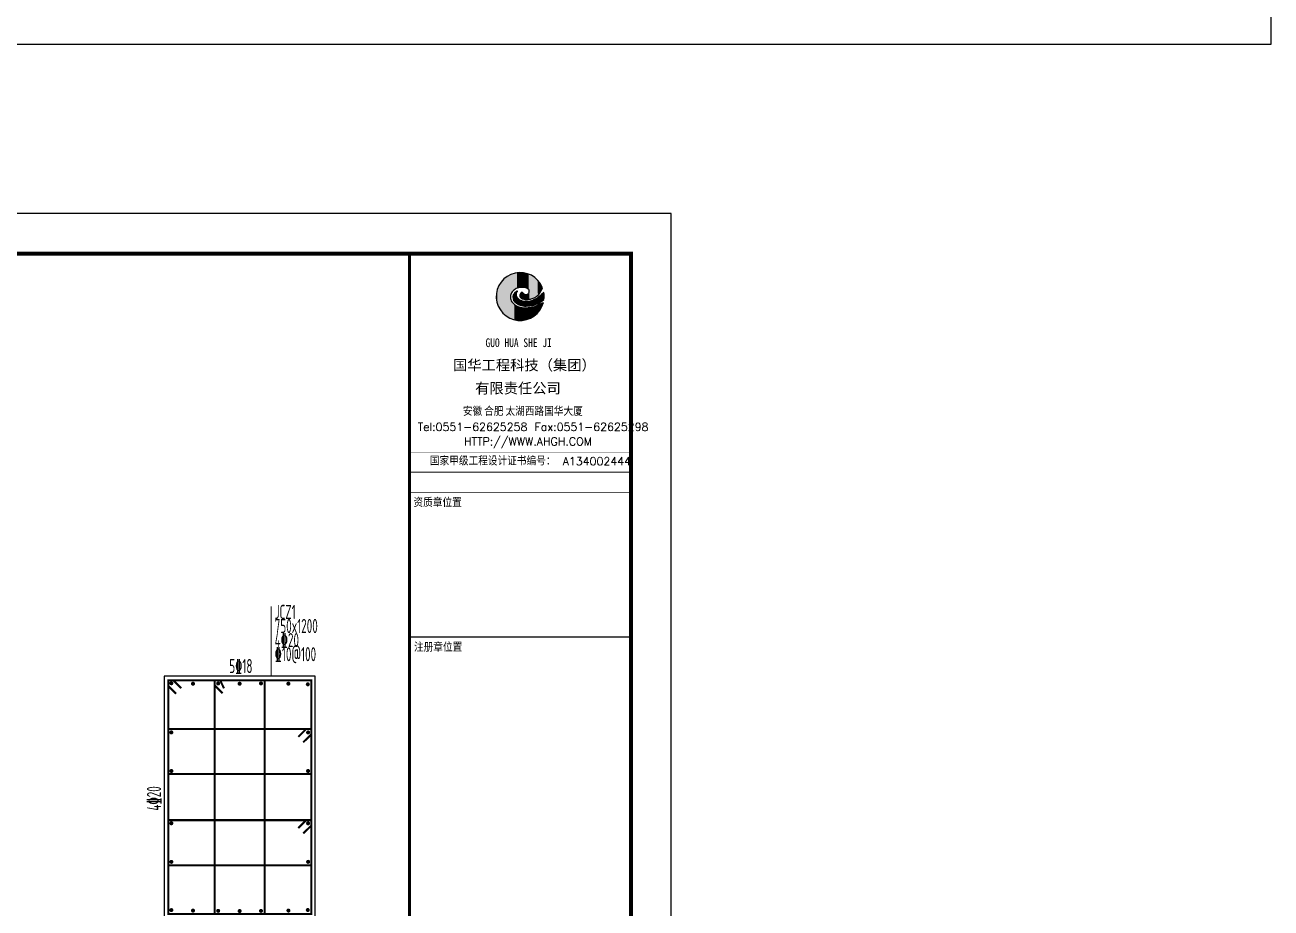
# Model space of a CAD drawing. Extents: x 9752569 to 9923256, y 1590558 to 2510207.
# Drawn here: x 9876827 to 9923256, y 2310009 to 2342907 of the extents above; entities that cross this region are included whole.
import ezdxf
from ezdxf.enums import TextEntityAlignment as Align

# ---------------------------------------------------------------- set-up
doc = ezdxf.new("R2010")
doc.units = 0
doc.header["$LTSCALE"] = 1000
doc.header["$MEASUREMENT"] = 0
doc.layers.get('0').update_dxf_attribs({"linetype": 'CONTINUOUS'})
for name, color, linetype in [('PP-PM-TK', 7, 'CONTINUOUS'), ('PUB_TEXT', 7, 'CONTINUOUS'), ('PUB_TITLE', 4, 'CONTINUOUS'), ('REIN', 1, 'CONTINUOUS'), ('基础', 2, 'CONTINUOUS')]:
    doc.layers.add(name, color=color, linetype=linetype)
doc.layers.add('柱集中标注', color=2, linetype='CONTINUOUS', lineweight=18)
doc.styles.add('-黑体', font='')
doc.styles.add('_TCH_LABEL', font='COMPLEX', dxfattribs={"bigfont": 'GBCBIG'})
doc.styles.add('STYLE1', font='simhei.ttf', dxfattribs={"width": 0.8})
doc.styles.add('TQ', font='txt.shx', dxfattribs={"width": 0.8, "bigfont": 'hztxt.shx'})
doc.styles.add('TSSD_REIN', font='atssdeng.shx', dxfattribs={"width": 0.7, "bigfont": 'atssdchn.shx'})
doc.styles.get('-黑体').set_extended_font_data('SimSun')

# ---------------------------------------------------------------- blocks, each defined once
blk = doc.blocks.new('*U21')
at = {"layer": 'PP-PM-TK', "color": 1}
for points in [[(-627, 377), (-598, -422), (-598, 427)], [(-598, 427), (-540, -498), (-540, 493)], [(-598, -422), (-598, 427), (-540, -498)], [(-540, 493), (-504, -531), (-504, 535)], [(-540, -498), (-540, 493), (-504, -531)], [(-504, 535), (-434, -593), (-434, 589)], [(-504, -531), (-504, 535), (-434, -593)], [(-434, 589), (-390, -619), (-390, 622)], [(-434, -593), (-434, 589), (-390, -619)], [(-390, 622), (-310, -666), (-310, 662)], [(-390, -619), (-390, 622), (-310, -666)], [(-310, 662), (-302, -669), (-302, 667)], [(-310, -666), (-310, 662), (-302, -669)], [(-302, 667), (-300, 1), (-300, 667)], [(-300, 667), (-299, 9), (-299, 668)], [(-299, 668), (-289, 51), (-289, 673)], [(-289, 673), (-287, 62), (-287, 674)], [(-287, 674), (-274, 89), (-274, 680)], [(-274, 680), (-262, 115), (-262, 686)], [(-262, 686), (-255, 126), (-255, 688)], [(-262, 686), (-262, 115), (-262, 686)], [(-255, 688), (-231, 157), (-231, 695)], [(-231, 695), (-227, 163), (-227, 696)], [(-227, 696), (-222, 168), (-222, 697)], [(-222, 697), (-221, 168), (-221, 697)], [(-221, 697), (-215, 174), (-215, 699)], [(-215, 699), (-211, 177), (-211, 700)], [(-211, 700), (-202, 186), (-202, 703)], [(-202, 703), (-199, 188), (-199, 704)], [(-199, 704), (-185, 201), (-185, 708)], [(-185, 708), (-183, 203), (-183, 708)], [(-183, 708), (-179, 206), (-179, 709)], [(-179, 709), (-176, 208), (-176, 710)], [(-176, 710), (-175, 208), (-175, 710)], [(-175, 710), (-163, 216), (-163, 714)], [(-163, 714), (-142, 228), (-142, 719)], [(-142, 719), (-124, 239), (-124, 724)], [(-124, 724), (-123, 240), (-123, 724)], [(-123, 724), (-122, 240), (-122, 724)], [(-122, 724), (-114, 243), (-114, 725)], [(-114, 725), (-112, 244), (-112, 725)], [(-112, 725), (-112, 244), (-112, 725)], [(-112, 725), (-111, 244), (-111, 725)], [(-111, 725), (-110, 245), (-110, 725)], [(-110, 725), (-105, 247), (-105, 725)], [(-105, 725), (-102, 248), (-102, 726)], [(-102, 726), (-101, 249), (-101, 726)], [(-101, 726), (-95, 251), (-95, 726)], [(-95, 726), (-89, 254), (-89, 727)], [(-89, 727), (-85, 255), (-85, 727)], [(-85, 727), (-83, 256), (-83, 727)], [(-83, 727), (-79, 257), (-79, 727)], [(-79, 727), (-59, 265), (-59, 729)], [(-59, 729), (-54, 267), (-54, 729)], [(-54, 729), (-45, 270), (-45, 730)], [(-45, 730), (-34, 272), (-34, 731)], [(-34, 731), (-28, 273), (-28, 731)], [(-28, 731), (-19, 276), (-19, 732)], [(-19, 732), (-12, 276), (-12, 732)], [(-12, 732), (-10, 277), (-10, 732)], [(-10, 732), (-10, 277), (-10, 732)], [(-10, 732), (-9, 277), (-9, 732)], [(-9, 732), (-4, 277), (-4, 733)], [(-4, 733), (-3, 277), (-3, 733)], [(-3, 733), (2, 278), (2, 733)], [(2, 733), (7, 279), (7, 734)], [(7, 734), (16, 280), (16, 734)], [(16, 280), (16, 734), (18, 279)], [(16, 734), (18, 279), (18, 734)], [(18, 279), (18, 734), (21, 279)], [(21, 279), (21, 734), (28, 279)], [(28, 279), (28, 733), (30, 279)], [(30, 279), (30, 733), (40, 278)], [(40, 278), (40, 732), (44, 278)], [(44, 278), (44, 731), (58, 277)], [(58, 277), (58, 730), (69, 276)], [(69, 276), (69, 728), (70, 276)], [(70, 276), (70, 728), (84, 275)], [(84, 275), (84, 726), (85, 275)], [(85, 275), (85, 726), (108, 274)], [(108, 274), (108, 723), (108, 274)], [(108, 274), (108, 723), (108, 274)], [(108, 274), (108, 723), (109, 274)], [(109, 274), (109, 723), (112, 273)], [(112, 273), (112, 723), (135, 270)], [(135, 270), (135, 720), (147, 269)], [(147, 269), (147, 719), (152, 268)], [(152, 268), (152, 718), (152, 268)], [(152, 268), (152, 718), (159, 268)], [(159, 268), (159, 717), (160, 267)], [(160, 267), (160, 717), (164, 267)], [(164, 267), (164, 716), (171, 265)], [(171, 265), (171, 713), (179, 263)], [(179, 263), (179, 711), (185, 262)], [(185, 262), (185, 709), (191, 261)], [(191, 261), (191, 707), (207, 254)], [(207, 254), (207, 702), (209, 253)], [(209, 253), (209, 701), (217, 250)], [(217, 250), (217, 698), (225, 244)], [(225, 244), (225, 696), (243, 230)], [(243, 230), (243, 690), (246, 228)], [(246, 228), (246, 689), (248, 227)], [(248, 227), (248, 688), (249, 226)], [(249, 226), (249, 688), (255, 216)], [(255, 216), (255, 686), (266, 199)], [(266, 199), (266, 682), (270, 192)], [(270, 192), (270, 681), (276, 155)], [(-734, 26), (-725, -117), (-725, 92)], [(-725, 92), (-715, -155), (-715, 168)], [(-725, -117), (-725, 92), (-715, -155)], [(-715, 168), (-689, -255), (-689, 245)], [(-715, -155), (-715, 168), (-689, -255)], [(-689, 245), (-669, -296), (-669, 303)], [(-689, -255), (-689, 245), (-669, -296)], [(-669, 303), (-627, -384), (-627, 377)], [(-669, -296), (-669, 303), (-627, -384)], [(-627, -384), (-627, 377), (-598, -422)], [(-222, 3), (-221, -43), (-221, 4)], [(-221, 4), (-215, -82), (-215, 32)], [(-221, -43), (-221, 4), (-215, -82)], [(-215, 32), (-211, -92), (-211, 48)], [(-215, -82), (-215, 32), (-211, -92)], [(-211, 48), (-202, -118), (-202, 68)], [(-211, -92), (-211, 48), (-202, -118)], [(-202, 68), (-199, -122), (-199, 73)], [(-202, -118), (-202, 68), (-199, -122)], [(-199, 73), (-185, -143), (-185, 93)], [(-199, -122), (-199, 73), (-185, -143)], [(-185, 93), (-183, -145), (-183, 96)], [(-185, -143), (-185, 93), (-183, -145)], [(-183, 96), (-179, -149), (-179, 100)], [(-183, -145), (-183, 96), (-179, -149)], [(-179, 100), (-176, -152), (-176, 103)], [(-179, -149), (-179, 100), (-176, -152)], [(-176, 103), (-175, -153), (-175, 104)], [(-176, -152), (-176, 103), (-175, -153)], [(-175, 104), (-163, -165), (-163, 116)], [(-175, -153), (-175, 104), (-163, -165)], [(-163, 116), (-142, -181), (-142, 137)], [(-163, -165), (-163, 116), (-142, -181)], [(-142, 137), (-124, -195), (-124, 151)], [(-142, -181), (-142, 137), (-124, -195)], [(-124, 151), (-123, -196), (-123, 152)], [(-124, -195), (-124, 151), (-123, -196)], [(-123, 152), (-122, -196), (-122, 153)], [(-123, -196), (-123, 152), (-122, -196)], [(-122, 153), (-114, -202), (-114, 157)], [(-122, -196), (-122, 153), (-114, -202)], [(-114, 157), (-112, 107), (-112, 158)], [(-114, -202), (-114, 87), (-112, -204)], [(-112, 158), (-111, 117), (-111, 159)], [(-112, 158), (-112, 108), (-112, 158)], [(-112, -204), (-112, 45), (-112, -204)], [(-112, -204), (-112, 42), (-111, -204)], [(-111, 159), (-110, 119), (-110, 159)], [(-111, -204), (-111, 38), (-110, -205)], [(-110, 159), (-105, 131), (-105, 162)], [(-110, -205), (-110, 34), (-105, -208)], [(-105, 162), (-102, 135), (-102, 164)], [(-105, -208), (-105, 12), (-102, -210)], [(-102, 164), (-101, 137), (-101, 165)], [(-101, 165), (-95, 145), (-95, 166)], [(-95, 166), (-89, 151), (-89, 167)], [(-12, 25), (-10, 11), (-10, 47)], [(-10, 47), (-9, 4), (-9, 50)], [(-10, 11), (-10, 47), (-10, 10)], [(-10, 47), (-10, 10), (-10, 47)], [(-10, 10), (-10, 47), (-9, 4)], [(-9, 50), (-4, -7), (-4, 68)], [(-9, 4), (-9, 50), (-4, -7)], [(-4, 68), (-3, -8), (-3, 69)], [(-4, -7), (-4, 68), (-3, -8)], [(-3, 69), (2, -19), (2, 80)], [(-3, -8), (-3, 69), (2, -19)], [(2, 80), (7, -24), (7, 87)], [(2, -19), (2, 80), (7, -24)], [(7, 87), (16, -35), (16, 98)], [(7, -24), (7, 87), (16, -35)], [(16, 98), (18, -37), (18, 100)], [(16, -35), (16, 98), (18, -37)], [(18, 100), (21, -39), (21, 103)], [(18, -37), (18, 100), (21, -39)], [(21, 103), (28, -45), (28, 111)], [(21, -39), (21, 103), (28, -45)], [(28, 111), (30, -46), (30, 113)], [(28, -45), (28, 111), (30, -46)], [(30, 113), (40, -53), (40, 121)], [(30, -46), (30, 113), (40, -53)], [(40, 121), (44, -56), (44, 124)], [(40, -53), (40, 121), (44, -56)], [(44, 124), (58, -63), (58, 135)], [(44, -56), (44, 124), (58, -63)], [(58, -63), (58, 135), (69, -69)], [(69, -69), (69, 126), (70, -69)], [(70, -69), (70, 125), (84, -74)], [(84, -74), (84, 113), (85, -74)], [(85, -74), (85, 112), (108, -81)], [(108, -81), (108, 88), (108, -82)], [(108, -82), (108, 87), (108, -82)], [(108, -82), (108, 87), (109, -82)], [(109, -82), (109, 87), (112, -82)], [(112, -82), (112, 84), (135, -86)], [(135, -86), (135, 66), (147, -88)], [(147, -88), (147, 62), (152, -88)], [(152, -88), (152, 60), (152, -89)], [(152, -89), (152, 60), (159, -89)], [(159, -89), (159, 59), (160, -89)], [(160, -89), (160, 59), (164, -89)], [(164, -89), (164, 59), (171, -89)], [(171, 58), (179, -90), (179, 60)], [(171, -89), (171, 58), (179, -90)], [(179, 60), (185, -90), (185, 61)], [(179, -90), (179, 60), (185, -90)], [(185, 61), (191, -90), (191, 62)], [(191, 62), (207, -89), (207, 65)], [(207, 65), (209, -89), (209, 66)], [(209, 66), (217, -89), (217, 70)], [(217, 70), (225, -89), (225, 75)], [(225, 75), (243, -87), (243, 86)], [(243, 86), (246, -86), (246, 91)], [(246, 91), (248, -86), (248, 93)], [(248, 93), (249, -86), (249, 94)], [(249, 94), (255, -86), (255, 102)], [(255, 102), (266, -84), (266, 117)], [(266, 117), (270, -84), (270, 133)], [(270, 133), (276, -83), (276, 155)], [(569, -14), (588, -190), (588, 2)], [(588, 2), (593, -187), (593, 6)], [(593, 6), (610, -177), (610, 20)], [(610, 20), (616, -173), (616, 25)], [(616, 25), (618, -171), (618, 27)], [(618, 27), (637, -159), (637, 43)], [(637, 43), (643, -155), (643, 48)], [(643, 48), (653, -148), (653, 57)], [(653, 57), (662, -142), (662, 66)], [(662, 66), (664, -140), (664, 68)], [(664, 68), (683, -126), (683, 86)], [(683, 86), (711, -105), (711, 112)], [(711, 112), (724, -95), (724, 124)], [(-302, -669), (-302, -30), (-300, -669)], [(-300, -669), (-300, -43), (-299, -670)], [(-299, -670), (-299, -61), (-289, -673)], [(-289, -673), (-289, -97), (-287, -674)], [(-287, -674), (-287, -102), (-274, -679)], [(-274, -679), (-274, -130), (-262, -683)], [(-262, -683), (-262, -150), (-262, -683)], [(-262, -683), (-262, -150), (-255, -686)], [(-255, -686), (-255, -162), (-231, -694)], [(-231, -694), (-231, -192), (-227, -695)], [(-227, -695), (-227, -195), (-222, -697)], [(-222, -697), (-222, -201), (-221, -697)], [(-221, -697), (-221, -201), (-215, -699)], [(-215, -699), (-215, -207), (-211, -701)], [(-211, -701), (-211, -210), (-202, -704)], [(-202, -704), (-202, -219), (-199, -705)], [(-199, -705), (-199, -222), (-185, -710)], [(-185, -710), (-185, -235), (-183, -711)], [(-183, -711), (-183, -237), (-179, -712)], [(-179, -712), (-179, -241), (-176, -713)], [(-176, -713), (-176, -244), (-175, -713)], [(-175, -713), (-175, -244), (-163, -715)], [(-163, -715), (-163, -252), (-142, -718)], [(-142, -718), (-142, -265), (-124, -721)], [(-124, -721), (-124, -276), (-123, -721)], [(-123, -721), (-123, -277), (-122, -721)], [(-122, -721), (-122, -277), (-114, -722)], [(-114, -722), (-114, -282), (-112, -723)], [(-112, -723), (-112, -284), (-112, -723)], [(-112, -723), (-112, -284), (-111, -723)], [(-111, -723), (-111, -284), (-110, -723)], [(-110, -723), (-110, -285), (-105, -724)], [(-105, -724), (-105, -287), (-102, -724)], [(-102, -210), (-102, -2), (-101, -212)], [(-102, -724), (-102, -288), (-101, -724)], [(-101, -212), (-101, -5), (-95, -215)], [(-101, -724), (-101, -289), (-95, -725)], [(-95, -215), (-95, -17), (-89, -219)], [(-95, -725), (-95, -291), (-89, -726)], [(-89, -219), (-89, -28), (-85, -222)], [(-89, -726), (-89, -294), (-85, -727)], [(-85, -222), (-85, -35), (-83, -223)], [(-85, -727), (-85, -295), (-83, -727)], [(-83, -223), (-83, -39), (-79, -226)], [(-83, -727), (-83, -296), (-79, -727)], [(-79, -226), (-79, -46), (-59, -239)], [(-79, -727), (-79, -298), (-59, -730)], [(-59, -239), (-59, -68), (-54, -241)], [(-59, -730), (-59, -306), (-54, -731)], [(-54, -241), (-54, -73), (-45, -246)], [(-54, -731), (-54, -308), (-45, -732)], [(-45, -246), (-45, -83), (-34, -252)], [(-45, -732), (-45, -312), (-34, -734)], [(-34, -252), (-34, -91), (-28, -254)], [(-28, -254), (-28, -95), (-19, -259)], [(-19, -259), (-19, -101), (-12, -263)], [(-12, -263), (-12, -106), (-10, -264)], [(-10, -264), (-10, -108), (-10, -264)], [(-10, -264), (-10, -108), (-9, -264)], [(-9, -264), (-9, -108), (-4, -267)], [(-4, -267), (-4, -111), (-3, -267)], [(-3, -267), (-3, -111), (2, -269)], [(2, -269), (2, -114), (7, -270)], [(7, -270), (7, -116), (16, -273)], [(16, -273), (16, -121), (18, -274)], [(18, -274), (18, -122), (21, -274)], [(21, -274), (21, -123), (28, -277)], [(28, -277), (28, -127), (30, -277)], [(30, -277), (30, -128), (40, -280)], [(40, -280), (40, -131), (44, -281)], [(44, -281), (44, -133), (58, -283)], [(58, -283), (58, -137), (69, -285)], [(69, -285), (69, -141), (70, -285)], [(70, -285), (70, -141), (84, -288)], [(84, -288), (84, -144), (85, -288)], [(85, -288), (85, -144), (108, -289)], [(108, -289), (108, -149), (108, -289)], [(108, -289), (108, -149), (108, -289)], [(108, -289), (108, -149), (109, -289)], [(109, -289), (109, -150), (112, -289)], [(112, -289), (112, -150), (135, -291)], [(135, -291), (135, -153), (147, -291)], [(147, -291), (147, -154), (152, -291)], [(152, -291), (152, -155), (152, -291)], [(152, -291), (152, -155), (159, -292)], [(152, -344), (152, -716), (152, -344)], [(152, -344), (159, -714), (159, -344)], [(159, -292), (159, -155), (160, -292)], [(159, -344), (160, -714), (160, -344)], [(160, -292), (160, -156), (164, -292)], [(160, -344), (164, -713), (164, -344)], [(164, -292), (164, -156), (171, -292)], [(164, -344), (171, -711), (171, -344)], [(171, -292), (171, -156), (179, -293)], [(171, -344), (179, -709), (179, -343)], [(179, -343), (185, -707), (185, -343)], [(185, -343), (191, -706), (191, -343)], [(191, -343), (207, -702), (207, -342)], [(207, -156), (209, -291), (209, -156)], [(207, -342), (209, -701), (209, -342)], [(209, -156), (217, -291), (217, -155)], [(209, -342), (217, -699), (217, -342)], [(217, -155), (225, -290), (225, -155)], [(217, -342), (225, -697), (225, -341)], [(225, -155), (243, -289), (243, -153)], [(225, -341), (243, -693), (243, -340)], [(243, -153), (246, -289), (246, -153)], [(243, -340), (246, -692), (246, -340)], [(246, -153), (248, -289), (248, -153)], [(246, -340), (248, -692), (248, -340)], [(248, -153), (249, -289), (249, -153)], [(248, -340), (249, -691), (249, -340)], [(249, -153), (255, -289), (255, -152)], [(249, -340), (255, -688), (255, -339)], [(255, -152), (266, -288), (266, -150)], [(255, -339), (266, -683), (266, -338)], [(266, -150), (270, -288), (270, -150)], [(266, -338), (270, -681), (270, -338)], [(270, -150), (276, -288), (276, -149)], [(270, -338), (276, -678), (276, -337)], [(276, -149), (283, -287), (283, -147)], [(276, -337), (283, -675), (283, -337)], [(283, -147), (296, -287), (296, -145)], [(283, -337), (296, -669), (296, -335)], [(296, -145), (302, -286), (302, -144)], [(296, -335), (302, -666), (302, -335)], [(302, -144), (307, -286), (307, -143)], [(302, -335), (307, -664), (307, -334)], [(307, -143), (311, -285), (311, -142)], [(307, -334), (311, -662), (311, -334)], [(311, -142), (341, -281), (341, -133)], [(311, -334), (341, -648), (341, -328)], [(341, -133), (369, -276), (369, -125)], [(341, -328), (369, -634), (369, -323)], [(369, -125), (375, -275), (375, -123)], [(369, -323), (375, -631), (375, -322)], [(375, -123), (377, -275), (377, -123)], [(375, -322), (377, -631), (377, -322)], [(377, -123), (383, -273), (383, -121)], [(377, -322), (383, -626), (383, -320)], [(383, -121), (397, -269), (397, -115)], [(383, -320), (397, -616), (397, -316)], [(397, -115), (421, -264), (421, -104)], [(397, -316), (421, -598), (421, -309)], [(421, -104), (431, -261), (431, -100)], [(421, -309), (431, -591), (431, -307)], [(431, -100), (444, -256), (444, -94)], [(431, -307), (444, -581), (444, -303)], [(444, -94), (450, -254), (450, -91)], [(444, -303), (450, -576), (450, -300)], [(450, -91), (460, -250), (460, -87)], [(450, -300), (460, -569), (460, -297)], [(460, -87), (483, -242), (483, -74)], [(460, -297), (483, -552), (483, -288)], [(483, -74), (492, -239), (492, -68)], [(483, -288), (492, -546), (492, -285)], [(492, -68), (509, -231), (509, -58)], [(492, -68), (492, -239), (492, -68)], [(492, -284), (509, -527), (509, -278)], [(492, -285), (492, -545), (492, -284)], [(509, -58), (512, -229), (512, -56)], [(509, -278), (512, -524), (512, -277)], [(512, -56), (513, -229), (513, -55)], [(512, -277), (513, -522), (513, -276)], [(513, -55), (530, -221), (530, -43)], [(513, -276), (530, -504), (530, -269)], [(530, -43), (542, -215), (542, -35)], [(530, -269), (542, -491), (542, -263)], [(542, -35), (552, -210), (552, -28)], [(542, -263), (552, -480), (552, -258)], [(552, -28), (555, -209), (555, -25)], [(552, -258), (555, -476), (555, -257)], [(555, -25), (569, -201), (569, -14)], [(555, -257), (569, -461), (569, -251)], [(569, -251), (588, -440), (588, -242)], [(588, -242), (593, -432), (593, -239)], [(593, -239), (610, -405), (610, -232)], [(610, -232), (616, -395), (616, -229)], [(616, -229), (618, -391), (618, -228)], [(618, -228), (637, -360), (637, -219)], [(637, -219), (643, -350), (643, -217)], [(643, -217), (653, -334), (653, -212)], [(653, -212), (662, -318), (662, -207)], [(662, -207), (664, -312), (664, -206)], [(664, -206), (683, -260), (683, -197)], [(683, -260), (683, -197), (711, -183)]]:
    blk.add_solid(points, dxfattribs=at)
at = {"layer": 'PP-PM-TK', "color": 1, "extrusion": (0, 0, -1)}
for points in [[(302, -30), (302, 667), (300, 1)], [(300, 1), (300, 667), (299, 9)], [(299, 9), (299, 668), (289, 51)], [(289, 51), (289, 673), (287, 62)], [(287, 62), (287, 674), (274, 89)], [(274, 89), (274, 680), (262, 115)], [(262, 115), (262, 686), (262, 115)], [(262, 115), (262, 686), (255, 126)], [(255, 126), (255, 688), (231, 157)], [(231, 157), (231, 695), (227, 163)], [(227, 163), (227, 696), (222, 168)], [(222, 168), (222, 697), (221, 168)], [(221, 168), (221, 697), (215, 174)], [(215, 174), (215, 699), (211, 177)], [(211, 177), (211, 700), (202, 186)], [(202, 186), (202, 703), (199, 188)], [(199, 188), (199, 704), (185, 201)], [(185, 201), (185, 708), (183, 203)], [(183, 203), (183, 708), (179, 206)], [(179, 206), (179, 709), (176, 208)], [(176, 208), (176, 710), (175, 208)], [(175, 208), (175, 710), (163, 216)], [(163, 216), (163, 714), (142, 228)], [(142, 228), (142, 719), (124, 239)], [(124, 239), (124, 724), (123, 240)], [(123, 240), (123, 724), (122, 240)], [(122, 240), (122, 724), (114, 243)], [(114, 243), (114, 725), (112, 244)], [(112, 244), (112, 725), (112, 244)], [(112, 244), (112, 725), (111, 244)], [(111, 244), (111, 725), (110, 245)], [(110, 245), (110, 725), (105, 247)], [(105, 247), (105, 725), (102, 248)], [(102, 248), (102, 726), (101, 249)], [(101, 249), (101, 726), (95, 251)], [(95, 251), (95, 726), (89, 254)], [(89, 254), (89, 727), (85, 255)], [(85, 255), (85, 727), (83, 256)], [(83, 256), (83, 727), (79, 257)], [(79, 257), (79, 727), (59, 265)], [(59, 265), (59, 729), (54, 267)], [(54, 267), (54, 729), (45, 270)], [(45, 270), (45, 730), (34, 272)], [(34, 272), (34, 731), (28, 273)], [(28, 273), (28, 731), (19, 276)], [(19, 276), (19, 732), (12, 276)], [(12, 276), (12, 732), (10, 277)], [(10, 277), (10, 732), (10, 277)], [(10, 277), (10, 732), (9, 277)], [(9, 277), (9, 732), (4, 277)], [(4, 277), (4, 733), (3, 277)], [(3, 277), (3, 733), (-2, 278)], [(-2, 278), (-2, 733), (-7, 279)], [(-7, 279), (-7, 734), (-16, 280)], [(-18, 734), (-21, 279), (-21, 734)], [(-21, 734), (-28, 279), (-28, 733)], [(-28, 733), (-30, 279), (-30, 733)], [(-30, 733), (-40, 278), (-40, 732)], [(-40, 732), (-44, 278), (-44, 731)], [(-44, 731), (-58, 277), (-58, 730)], [(-58, 730), (-69, 276), (-69, 728)], [(-69, 728), (-70, 276), (-70, 728)], [(-70, 728), (-84, 275), (-84, 726)], [(-84, 726), (-85, 275), (-85, 726)], [(-85, 726), (-108, 274), (-108, 723)], [(-108, 723), (-108, 274), (-108, 723)], [(-108, 723), (-108, 274), (-108, 723)], [(-108, 723), (-109, 274), (-109, 723)], [(-109, 723), (-112, 273), (-112, 723)], [(-112, 723), (-135, 270), (-135, 720)], [(-135, 720), (-147, 269), (-147, 719)], [(-147, 719), (-152, 268), (-152, 718)], [(-152, 718), (-152, 268), (-152, 718)], [(-152, 718), (-159, 268), (-159, 717)], [(-159, 717), (-160, 267), (-160, 717)], [(-160, 717), (-164, 267), (-164, 716)], [(-164, 716), (-171, 265), (-171, 713)], [(-171, 713), (-179, 263), (-179, 711)], [(-179, 711), (-185, 262), (-185, 709)], [(-185, 709), (-191, 261), (-191, 707)], [(-191, 707), (-207, 254), (-207, 702)], [(-207, 702), (-209, 253), (-209, 701)], [(-209, 701), (-217, 250), (-217, 698)], [(-217, 698), (-225, 244), (-225, 696)], [(-225, 696), (-243, 230), (-243, 690)], [(-243, 690), (-246, 228), (-246, 689)], [(-246, 689), (-248, 227), (-248, 688)], [(-248, 688), (-249, 226), (-249, 688)], [(-249, 688), (-255, 216), (-255, 686)], [(-255, 686), (-266, 199), (-266, 682)], [(-266, 682), (-270, 192), (-270, 681)], [(-270, 681), (-276, 155), (-276, 679)], [(-276, -83), (-276, 679), (-283, -83)], [(-276, 679), (-283, -83), (-283, 677)], [(-283, -83), (-283, 677), (-296, -80)], [(-283, 677), (-296, -80), (-296, 672)], [(-296, -80), (-296, 672), (-302, -79)], [(-296, 672), (-302, -79), (-302, 669)], [(-302, -79), (-302, 669), (-307, -78)], [(-302, 669), (-307, -78), (-307, 666)], [(-307, -78), (-307, 666), (-311, -77)], [(-307, 666), (-311, -77), (-311, 664)], [(-311, -77), (-311, 664), (-341, -71)], [(-311, 664), (-341, -71), (-341, 647)], [(-341, -71), (-341, 647), (-369, -62)], [(-341, 647), (-369, -62), (-369, 631)], [(-369, -62), (-369, 631), (-375, -61)], [(-369, 631), (-375, -61), (-375, 628)], [(-375, -61), (-375, 628), (-377, -60)], [(-375, 628), (-377, -60), (-377, 627)], [(-377, -60), (-377, 627), (-383, -58)], [(-377, 627), (-383, -58), (-383, 623)], [(-383, -58), (-383, 623), (-397, -54)], [(-383, 623), (-397, -54), (-397, 616)], [(-397, -54), (-397, 616), (-421, -43)], [(-397, 616), (-421, -43), (-421, 602)], [(-421, -43), (-421, 602), (-431, -38)], [(-421, 602), (-431, -38), (-431, 594)], [(-431, -38), (-431, 594), (-444, -32)], [(-431, 594), (-444, -32), (-444, 582)], [(-444, -32), (-444, 582), (-450, -29)], [(-444, 582), (-450, -29), (-450, 577)], [(-450, -29), (-450, 577), (-460, -23)], [(-450, 577), (-460, -23), (-460, 568)], [(-460, -23), (-460, 568), (-483, -10)], [(-460, 568), (-483, -10), (-483, 549)], [(-483, -10), (-483, 549), (-492, -3)], [(-483, 549), (-492, -3), (-492, 541)], [(-492, -3), (-492, 541), (-492, -3)], [(-492, 541), (-492, -3), (-492, 541)], [(-492, -3), (-492, 541), (-509, 10)], [(-492, 541), (-509, 10), (-509, 527)], [(-509, 10), (-509, 527), (-512, 12)], [(-509, 527), (-512, 12), (-512, 524)], [(-512, 12), (-512, 524), (-513, 13)], [(-512, 524), (-513, 13), (-513, 523)], [(-513, 13), (-513, 523), (-530, 27)], [(-513, 523), (-530, 27), (-530, 509)], [(-530, 27), (-530, 509), (-542, 38)], [(-530, 509), (-542, 38), (-542, 493)], [(-542, 38), (-542, 493), (-552, 48)], [(-542, 493), (-552, 48), (-552, 481)], [(-552, 48), (-552, 481), (-555, 52)], [(-552, 481), (-555, 52), (-555, 476)], [(-555, 52), (-555, 476), (-569, 65)], [(-555, 476), (-569, 65), (-569, 460)], [(-569, 65), (-569, 460), (-588, 89)], [(-569, 460), (-588, 89), (-588, 435)], [(-588, 89), (-588, 435), (-593, 95)], [(-588, 435), (-593, 95), (-593, 429)], [(-593, 95), (-593, 429), (-610, 118)], [(-593, 429), (-610, 118), (-610, 408)], [(-610, 118), (-610, 408), (-616, 126)], [(-610, 408), (-616, 126), (-616, 400)], [(-616, 126), (-616, 400), (-618, 131)], [(-616, 400), (-618, 131), (-618, 397)], [(-618, 131), (-618, 397), (-637, 164)], [(-618, 397), (-637, 164), (-637, 361)], [(114, 87), (114, 157), (112, 107)], [(114, 87), (112, -204), (112, 45)], [(112, 107), (112, 158), (112, 108)], [(112, 108), (112, 158), (111, 117)], [(112, 45), (112, -204), (112, 42)], [(112, 42), (111, -204), (111, 38)], [(111, 117), (111, 159), (110, 119)], [(111, 38), (110, -205), (110, 34)], [(110, 119), (110, 159), (105, 131)], [(110, 34), (105, -208), (105, 12)], [(105, 131), (105, 162), (102, 135)], [(105, 12), (102, -210), (102, -2)], [(102, 135), (102, 164), (101, 137)], [(101, 137), (101, 165), (95, 145)], [(95, 145), (95, 166), (89, 151)], [(89, 151), (89, 167), (85, 154)], [(89, 167), (85, 154), (85, 164)], [(85, 154), (85, 164), (83, 163)], [(-58, 135), (-69, -69), (-69, 126)], [(-69, 126), (-70, -69), (-70, 125)], [(-70, 125), (-84, -74), (-84, 113)], [(-84, 113), (-85, -74), (-85, 112)], [(-85, 112), (-108, -81), (-108, 88)], [(-108, 88), (-108, -82), (-108, 87)], [(-108, 87), (-108, -82), (-108, 87)], [(-108, 87), (-109, -82), (-109, 87)], [(-109, 87), (-112, -82), (-112, 84)], [(-112, 84), (-135, -86), (-135, 66)], [(-135, 66), (-147, -88), (-147, 62)], [(-147, 62), (-152, -88), (-152, 60)], [(-152, 60), (-152, -89), (-152, 60)], [(-152, 60), (-159, -89), (-159, 59)], [(-159, 59), (-160, -89), (-160, 59)], [(-160, 59), (-164, -89), (-164, 59)], [(-164, 59), (-171, -89), (-171, 58)], [(-185, -90), (-185, 61), (-191, -90)], [(-191, -90), (-191, 62), (-207, -89)], [(-207, -89), (-207, 65), (-209, -89)], [(-209, -89), (-209, 66), (-217, -89)], [(-217, -89), (-217, 70), (-225, -89)], [(-225, -89), (-225, 75), (-243, -87)], [(-243, -87), (-243, 86), (-246, -86)], [(-246, -86), (-246, 91), (-248, -86)], [(-248, -86), (-248, 93), (-249, -86)], [(-249, -86), (-249, 94), (-255, -86)], [(-255, -86), (-255, 102), (-266, -84)], [(-266, -84), (-266, 117), (-270, -84)], [(-270, -84), (-270, 133), (-276, -83)], [(-588, -190), (-588, 2), (-593, -187)], [(-593, -187), (-593, 6), (-610, -177)], [(-610, -177), (-610, 20), (-616, -173)], [(-616, -173), (-616, 25), (-618, -171)], [(-618, -171), (-618, 27), (-637, -159)], [(-637, 164), (-637, 361), (-643, 175)], [(-637, 361), (-643, 175), (-643, 349)], [(-637, -159), (-637, 43), (-643, -155)], [(-643, 175), (-643, 349), (-653, 192)], [(-643, 349), (-653, 192), (-653, 330)], [(-643, -155), (-643, 48), (-653, -148)], [(-653, 192), (-653, 330), (-662, 217)], [(-653, 330), (-662, 217), (-662, 311)], [(-653, -148), (-653, 57), (-662, -142)], [(-662, 217), (-662, 311), (-664, 222)], [(-662, 311), (-664, 222), (-664, 307)], [(-662, -142), (-662, 66), (-664, -140)], [(-664, 222), (-664, 307), (-683, 270)], [(-664, -140), (-664, 68), (-683, -126)], [(-683, -126), (-683, 86), (-711, -105)], [(-711, -105), (-711, 112), (-724, -95)], [(-724, -95), (-724, 124), (-729, -91)], [(-724, 124), (-729, -91), (-729, 74)], [(-729, -91), (-729, 74), (-734, 17)], [(302, -30), (300, -669), (300, -43)], [(300, -43), (299, -670), (299, -61)], [(299, -61), (289, -673), (289, -97)], [(289, -97), (287, -674), (287, -102)], [(287, -102), (274, -679), (274, -130)], [(274, -130), (262, -683), (262, -150)], [(262, -150), (262, -683), (262, -150)], [(262, -150), (255, -686), (255, -162)], [(255, -162), (231, -694), (231, -192)], [(231, -192), (227, -695), (227, -195)], [(227, -195), (222, -697), (222, -201)], [(222, -201), (221, -697), (221, -201)], [(221, -201), (215, -699), (215, -207)], [(215, -207), (211, -701), (211, -210)], [(211, -210), (202, -704), (202, -219)], [(202, -219), (199, -705), (199, -222)], [(199, -222), (185, -710), (185, -235)], [(185, -235), (183, -711), (183, -237)], [(183, -237), (179, -712), (179, -241)], [(179, -241), (176, -713), (176, -244)], [(176, -244), (175, -713), (175, -244)], [(175, -244), (163, -715), (163, -252)], [(163, -252), (142, -718), (142, -265)], [(142, -265), (124, -721), (124, -276)], [(124, -276), (123, -721), (123, -277)], [(123, -277), (122, -721), (122, -277)], [(122, -277), (114, -722), (114, -282)], [(114, -282), (112, -723), (112, -284)], [(112, -284), (112, -723), (112, -284)], [(112, -284), (111, -723), (111, -284)], [(111, -284), (110, -723), (110, -285)], [(110, -285), (105, -724), (105, -287)], [(105, -287), (102, -724), (102, -288)], [(102, -2), (101, -212), (101, -5)], [(102, -288), (101, -724), (101, -289)], [(101, -5), (95, -215), (95, -17)], [(101, -289), (95, -725), (95, -291)], [(95, -17), (89, -219), (89, -28)], [(95, -291), (89, -726), (89, -294)], [(89, -28), (85, -222), (85, -35)], [(89, -294), (85, -727), (85, -295)], [(85, -35), (83, -223), (83, -39)], [(85, -295), (83, -727), (83, -296)], [(83, -39), (79, -226), (79, -46)], [(83, -296), (79, -727), (79, -298)], [(79, -46), (59, -239), (59, -68)], [(79, -298), (59, -730), (59, -306)], [(59, -68), (54, -241), (54, -73)], [(59, -306), (54, -731), (54, -308)], [(54, -73), (45, -246), (45, -83)], [(54, -308), (45, -732), (45, -312)], [(45, -83), (34, -252), (34, -91)], [(45, -312), (34, -734), (34, -316)], [(34, -91), (28, -254), (28, -95)], [(34, -734), (34, -316), (28, -734)], [(34, -316), (28, -734), (28, -319)], [(28, -95), (19, -259), (19, -101)], [(28, -734), (28, -319), (19, -733)], [(28, -319), (19, -733), (19, -321)], [(19, -101), (12, -263), (12, -106)], [(19, -733), (19, -321), (12, -733)], [(19, -321), (12, -733), (12, -322)], [(12, -106), (10, -264), (10, -108)], [(12, -733), (12, -322), (10, -733)], [(12, -322), (10, -733), (10, -323)], [(10, -108), (10, -264), (10, -108)], [(10, -108), (9, -264), (9, -108)], [(10, -733), (10, -323), (10, -733)], [(10, -323), (10, -733), (10, -323)], [(10, -733), (10, -323), (9, -733)], [(10, -323), (9, -733), (9, -323)], [(9, -108), (4, -267), (4, -111)], [(9, -733), (9, -323), (4, -732)], [(9, -323), (4, -732), (4, -324)], [(4, -111), (3, -267), (3, -111)], [(4, -732), (4, -324), (3, -732)], [(4, -324), (3, -732), (3, -324)], [(3, -111), (-2, -269), (-2, -114)], [(3, -732), (3, -324), (-2, -732)], [(3, -324), (-2, -732), (-2, -326)], [(-2, -114), (-7, -270), (-7, -116)], [(-2, -732), (-2, -326), (-7, -732)], [(-2, -326), (-7, -732), (-7, -327)], [(-7, -116), (-16, -273), (-16, -121)], [(-7, -732), (-7, -327), (-16, -731)], [(-7, -327), (-16, -731), (-16, -329)], [(-16, -121), (-18, -274), (-18, -122)], [(-16, -731), (-16, -329), (-18, -731)], [(-16, -329), (-18, -731), (-18, -329)], [(-18, -122), (-21, -274), (-21, -123)], [(-18, -731), (-18, -329), (-21, -731)], [(-18, -329), (-21, -731), (-21, -330)], [(-21, -123), (-28, -277), (-28, -127)], [(-21, -731), (-21, -330), (-28, -731)], [(-21, -330), (-28, -731), (-28, -332)], [(-28, -127), (-30, -277), (-30, -128)], [(-28, -731), (-28, -332), (-30, -731)], [(-28, -332), (-30, -731), (-30, -332)], [(-30, -128), (-40, -280), (-40, -131)], [(-30, -731), (-30, -332), (-40, -730)], [(-30, -332), (-40, -730), (-40, -334)], [(-40, -131), (-44, -281), (-44, -133)], [(-40, -730), (-40, -334), (-44, -730)], [(-40, -334), (-44, -730), (-44, -335)], [(-44, -133), (-58, -283), (-58, -137)], [(-44, -730), (-44, -335), (-58, -729)], [(-44, -335), (-58, -729), (-58, -338)], [(-58, -137), (-69, -285), (-69, -141)], [(-58, -729), (-58, -338), (-69, -729)], [(-58, -338), (-69, -729), (-69, -339)], [(-69, -141), (-70, -285), (-70, -141)], [(-69, -729), (-69, -339), (-70, -729)], [(-69, -339), (-70, -729), (-70, -339)], [(-70, -141), (-84, -288), (-84, -144)], [(-70, -729), (-70, -339), (-84, -728)], [(-70, -339), (-84, -728), (-84, -340)], [(-84, -144), (-85, -288), (-85, -144)], [(-84, -728), (-84, -340), (-85, -728)], [(-84, -340), (-85, -728), (-85, -340)], [(-85, -144), (-108, -289), (-108, -149)], [(-85, -728), (-85, -340), (-108, -727)], [(-85, -340), (-108, -727), (-108, -342)], [(-108, -149), (-108, -289), (-108, -149)], [(-108, -149), (-108, -289), (-108, -149)], [(-108, -149), (-109, -289), (-109, -150)], [(-108, -727), (-108, -342), (-108, -727)], [(-108, -342), (-108, -727), (-108, -342)], [(-108, -727), (-108, -342), (-108, -727)], [(-108, -342), (-108, -727), (-108, -342)], [(-108, -727), (-108, -342), (-109, -727)], [(-108, -342), (-109, -727), (-109, -342)], [(-109, -150), (-112, -289), (-112, -150)], [(-109, -727), (-109, -342), (-112, -726)], [(-109, -342), (-112, -726), (-112, -342)], [(-112, -150), (-135, -291), (-135, -153)], [(-112, -726), (-112, -342), (-135, -720)], [(-112, -342), (-135, -720), (-135, -343)], [(-135, -153), (-147, -291), (-147, -154)], [(-135, -720), (-135, -343), (-147, -717)], [(-135, -343), (-147, -717), (-147, -344)], [(-147, -154), (-152, -291), (-152, -155)], [(-147, -717), (-147, -344), (-152, -716)], [(-147, -344), (-152, -716), (-152, -344)], [(-152, -155), (-152, -291), (-152, -155)], [(-152, -155), (-159, -292), (-159, -155)], [(-152, -716), (-152, -344), (-152, -716)], [(-152, -716), (-152, -344), (-159, -714)], [(-159, -155), (-160, -292), (-160, -156)], [(-159, -714), (-159, -344), (-160, -714)], [(-160, -156), (-164, -292), (-164, -156)], [(-160, -714), (-160, -344), (-164, -713)], [(-164, -156), (-171, -292), (-171, -156)], [(-164, -713), (-164, -344), (-171, -711)], [(-171, -156), (-179, -293), (-179, -156)], [(-171, -711), (-171, -344), (-179, -709)], [(-179, -293), (-179, -156), (-185, -292)], [(-179, -156), (-185, -292), (-185, -156)], [(-179, -709), (-179, -343), (-185, -707)], [(-185, -292), (-185, -156), (-191, -292)], [(-185, -156), (-191, -292), (-191, -156)], [(-185, -707), (-185, -343), (-191, -706)], [(-191, -292), (-191, -156), (-207, -291)], [(-191, -156), (-207, -291), (-207, -156)], [(-191, -706), (-191, -343), (-207, -702)], [(-207, -291), (-207, -156), (-209, -291)], [(-207, -702), (-207, -342), (-209, -701)], [(-209, -291), (-209, -156), (-217, -291)], [(-209, -701), (-209, -342), (-217, -699)], [(-217, -291), (-217, -155), (-225, -290)], [(-217, -699), (-217, -342), (-225, -697)], [(-225, -290), (-225, -155), (-243, -289)], [(-225, -697), (-225, -341), (-243, -693)], [(-243, -289), (-243, -153), (-246, -289)], [(-243, -693), (-243, -340), (-246, -692)], [(-246, -289), (-246, -153), (-248, -289)], [(-246, -692), (-246, -340), (-248, -692)], [(-248, -289), (-248, -153), (-249, -289)], [(-248, -692), (-248, -340), (-249, -691)], [(-249, -289), (-249, -153), (-255, -289)], [(-249, -691), (-249, -340), (-255, -688)], [(-255, -289), (-255, -152), (-266, -288)], [(-255, -688), (-255, -339), (-266, -683)], [(-266, -288), (-266, -150), (-270, -288)], [(-266, -683), (-266, -338), (-270, -681)], [(-270, -288), (-270, -150), (-276, -288)], [(-270, -681), (-270, -338), (-276, -678)], [(-276, -288), (-276, -149), (-283, -287)], [(-276, -678), (-276, -337), (-283, -675)], [(-283, -287), (-283, -147), (-296, -287)], [(-283, -675), (-283, -337), (-296, -669)], [(-296, -287), (-296, -145), (-302, -286)], [(-296, -669), (-296, -335), (-302, -666)], [(-302, -286), (-302, -144), (-307, -286)], [(-302, -666), (-302, -335), (-307, -664)], [(-307, -286), (-307, -143), (-311, -285)], [(-307, -664), (-307, -334), (-311, -662)], [(-311, -285), (-311, -142), (-341, -281)], [(-311, -662), (-311, -334), (-341, -648)], [(-341, -281), (-341, -133), (-369, -276)], [(-341, -648), (-341, -328), (-369, -634)], [(-369, -276), (-369, -125), (-375, -275)], [(-369, -634), (-369, -323), (-375, -631)], [(-375, -275), (-375, -123), (-377, -275)], [(-375, -631), (-375, -322), (-377, -631)], [(-377, -275), (-377, -123), (-383, -273)], [(-377, -631), (-377, -322), (-383, -626)], [(-383, -273), (-383, -121), (-397, -269)], [(-383, -626), (-383, -320), (-397, -616)], [(-397, -269), (-397, -115), (-421, -264)], [(-397, -616), (-397, -316), (-421, -598)], [(-421, -264), (-421, -104), (-431, -261)], [(-421, -598), (-421, -309), (-431, -591)], [(-431, -261), (-431, -100), (-444, -256)], [(-431, -591), (-431, -307), (-444, -581)], [(-444, -256), (-444, -94), (-450, -254)], [(-444, -581), (-444, -303), (-450, -576)], [(-450, -254), (-450, -91), (-460, -250)], [(-450, -576), (-450, -300), (-460, -569)], [(-460, -250), (-460, -87), (-483, -242)], [(-460, -569), (-460, -297), (-483, -552)], [(-483, -242), (-483, -74), (-492, -239)], [(-483, -552), (-483, -288), (-492, -546)], [(-492, -239), (-492, -68), (-492, -239)], [(-492, -239), (-492, -68), (-509, -231)], [(-492, -545), (-492, -284), (-509, -527)], [(-492, -546), (-492, -285), (-492, -545)], [(-509, -231), (-509, -58), (-512, -229)], [(-509, -527), (-509, -278), (-512, -524)], [(-512, -229), (-512, -56), (-513, -229)], [(-512, -524), (-512, -277), (-513, -522)], [(-513, -229), (-513, -55), (-530, -221)], [(-513, -522), (-513, -276), (-530, -504)], [(-530, -221), (-530, -43), (-542, -215)], [(-530, -504), (-530, -269), (-542, -491)], [(-542, -215), (-542, -35), (-552, -210)], [(-542, -491), (-542, -263), (-552, -480)], [(-552, -210), (-552, -28), (-555, -209)], [(-552, -480), (-552, -258), (-555, -476)], [(-555, -209), (-555, -25), (-569, -201)], [(-555, -476), (-555, -257), (-569, -461)], [(-569, -201), (-569, -14), (-588, -190)], [(-569, -461), (-569, -251), (-588, -440)], [(-588, -440), (-588, -242), (-593, -432)], [(-593, -432), (-593, -239), (-610, -405)], [(-610, -405), (-610, -232), (-616, -395)], [(-616, -395), (-616, -229), (-618, -391)], [(-618, -391), (-618, -228), (-637, -360)], [(-637, -360), (-637, -219), (-643, -350)], [(-643, -350), (-643, -217), (-653, -334)], [(-653, -334), (-653, -212), (-662, -318)], [(-662, -318), (-662, -207), (-664, -312)], [(-664, -312), (-664, -206), (-683, -260)]]:
    blk.add_solid(points, dxfattribs=at)
blk = doc.blocks.new('70406170226736')
at = {"layer": 'PP-PM-TK', "color": 1}
for points in [[(58, 135), (84, 113), (108, 87), (121, 75), (135, 66), (152, 60), (171, 58), (190, 60), (209, 66), (227, 74), (243, 86), (256, 101), (266, 117), (273, 135), (276, 155), (275, 174), (270, 192), (261, 210), (249, 226), (234, 239), (217, 250), (191, 261), (164, 267), (108, 274), (62, 278), (16, 280), (-19, 276), (-54, 267), (-89, 255), (-122, 240), (-151, 224), (-179, 206), (-204, 186), (-227, 163), (-246, 140), (-262, 115), (-276, 89), (-287, 62), (-295, 32), (-300, 1), (-302, -30), (-299, -61), (-289, -97), (-274, -130), (-255, -162), (-231, -192), (-204, -219), (-175, -244), (-144, -266), (-110, -285), (-70, -304), (-28, -319), (14, -330), (58, -338), (105, -343), (152, -344), (246, -340), (311, -334), (375, -322), (444, -303), (512, -277), (637, -219), (711, -183)], [(724, 124), (643, 48), (600, 10), (555, -25), (509, -58), (460, -87), (422, -105), (383, -121), (343, -134), (302, -144), (255, -152), (207, -156), (159, -155), (112, -150), (69, -141), (28, -127), (-10, -108), (-45, -83), (-63, -65), (-79, -46), (-92, -24), (-102, -2), (-109, 20), (-112, 42), (-114, 87), (-114, 102), (-111, 117), (-105, 131), (-95, 145), (-85, 154), (-82, 159), (-83, 163), (-89, 167), (-95, 167), (-101, 165), (-123, 152), (-142, 137), (-163, 118), (-183, 96), (-199, 73), (-211, 48), (-218, 26), (-222, 3), (-223, -20), (-221, -43), (-215, -82), (-209, -101), (-202, -118), (-185, -143), (-163, -165), (-112, -204), (-59, -239), (-32, -254), (-3, -267), (40, -280), (85, -288), (132, -292), (179, -293), (243, -291), (307, -286), (369, -276), (431, -261), (492, -239), (552, -210), (610, -177), (664, -140), (729, -91)], [(58, 135), (30, 113), (17, 101), (7, 87), (-4, 68), (-10, 47), (-12, 25), (-9, 4), (-5, -8), (2, -19), (11, -30), (21, -39), (44, -56), (70, -69), (89, -76), (108, -82), (147, -88), (185, -90), (225, -89), (283, -83), (312, -78), (341, -71), (369, -63), (397, -54), (424, -42), (450, -29), (483, -10), (513, 13), (542, 38), (569, 65), (593, 95), (616, 126), (635, 159), (653, 192), (669, 231), (683, 270)]]:
    blk.add_lwpolyline(points, dxfattribs=at)
for start, end in [(21.5384, 345.5567), (352.8544, 9.7328)]:
    blk.add_arc((0, 0), 735, start, end, dxfattribs=at)
blk.add_blockref('*U21', (0, 0), dxfattribs=at)
blk = doc.blocks.new('A2 TK 2019')
at = {"layer": 'PP-PM-TK', "color": 4}
blk.add_line((7035935, 2005667), (7041435, 2005667), dxfattribs=at)
at = {"layer": 'PP-PM-TK', "color": 4, "const_width": 70}
blk.add_lwpolyline([(7035935, 2015184), (7041435, 2015184), (7041435, 1975184), (7035935, 1975184)], close=True, dxfattribs=at)
at = {"layer": 'PP-PM-TK', "color": 4}
for points, const_width in [([(7035935, 2010255), (7041435, 2010255)], 10), ([(7035935, 2009758), (7041435, 2009758)], 28), ([(7035935, 2009260), (7041435, 2009260)], 10)]:
    blk.add_lwpolyline(points, dxfattribs=dict(at, const_width=const_width))
at = {"xscale": 0.8099999995902181, "yscale": 0.8100000000558794, "zscale": 0.8100000000558794}
blk.add_blockref('70406170226736', (7038685, 2014123), dxfattribs=at)
at = {"layer": 'PUB_TEXT', "color": 2, "style": 'STYLE1', "width": 0.8}
blk.add_text('GUO HUA SHE JI', height=216, dxfattribs=at).set_placement((7037823, 2012867))
at = {"layer": 'PUB_TEXT', "color": 2}
for s, height, style, p in [('国华工程科技（集团）', 260, '-黑体', (7037016, 2012289)), ('有限责任公司', 260, '-黑体', (7037566, 2011715)), ('安徽', 200, 'TQ', (7037261, 2011161)), ('合肥', 200, 'TQ', (7037790, 2011161)), ('太湖西路国华大厦', 200, 'TQ', (7038319, 2011161)), ('Tel:0551-62625258 Fax:0551-62625298', 200, 'TQ', (7036138, 2010785)), ('HTTP://WWW.AHGH.COM', 200, 'TQ', (7037288, 2010424)), ('国家甲级工程设计证书编号： A134002444', 200, 'TQ', (7036442, 2009930)), ('资质章位置', 200, 'TQ', (7036033, 2008897)), ('注册章位置', 200, 'TQ', (7036047, 2005304))]:
    blk.add_text(s, height=height, dxfattribs=dict(at, style=style)).set_placement(p)
blk = doc.blocks.new('32f135g5h')
at = {"layer": 'REIN', "const_width": 50}
for points in [[(9890450, 2308716), (9890450, 2314516), (9886900, 2314516), (9886900, 2308716)], [(9889295, 2308716), (9888054, 2308716), (9888054, 2314516), (9889295, 2314516)], [(9886900, 2312187), (9886900, 2313307), (9890450, 2313307), (9890450, 2312187)], [(9886900, 2311044), (9886900, 2309924), (9890450, 2309924), (9890450, 2311044)], [(9886900, 2300776), (9890450, 2300776), (9890450, 2302826), (9886900, 2302826)], [(9888032, 2302826), (9889318, 2302826), (9889318, 2300776), (9888032, 2300776)], [(9890200, 2290715), (9890200, 2295015), (9887150, 2295015), (9887150, 2290715)], [(9889320, 2290715), (9888029, 2290715), (9888029, 2295015), (9889320, 2295015)], [(9887150, 2292898), (9887150, 2291778), (9890200, 2291778), (9890200, 2292898)]]:
    blk.add_lwpolyline(points, close=True, dxfattribs=at)
for points in [[(9887219, 2314321), (9887027, 2314516), (9886900, 2314516), (9886900, 2314380), (9887093, 2314184)], [(9888249, 2314196), (9888054, 2314389), (9888054, 2314516), (9888190, 2314516), (9888283, 2314318)], [(9890130, 2313112), (9890323, 2313307), (9890450, 2313307), (9890450, 2313171), (9890252, 2312978)], [(9890130, 2310849), (9890323, 2311044), (9890450, 2311044), (9890450, 2310908), (9890252, 2310715)], [(9890255, 2302507), (9890450, 2302699), (9890450, 2302826), (9890314, 2302826), (9890118, 2302633)], [(9890177, 2301898), (9890450, 2301898), (9890450, 2301702), (9886900, 2301702), (9886900, 2301894), (9887174, 2301894)], [(9889122, 2301096), (9889318, 2300903), (9889318, 2300776), (9889181, 2300776), (9888988, 2300974)], [(9887469, 2294819), (9887277, 2295015), (9887150, 2295015), (9887150, 2294878), (9887343, 2294683)], [(9888224, 2294695), (9888029, 2294888), (9888029, 2295015), (9888165, 2295015), (9888358, 2294817)], [(9889927, 2294105), (9890200, 2294105), (9890200, 2293908), (9887150, 2293908), (9887150, 2294101), (9887424, 2294101)], [(9889880, 2292703), (9890073, 2292898), (9890200, 2292898), (9890200, 2292762), (9890002, 2292569)]]:
    blk.add_lwpolyline(points, dxfattribs=at)
for points in [[(9887001, 2314445, -1), (9886951, 2314445, -1)], [(9887514, 2314408, 1), (9887514, 2314458, 1)], [(9888139, 2314414, 1), (9888139, 2314464, 1)], [(9888672, 2314408, 1), (9888672, 2314458, 1)], [(9889203, 2314414, 1), (9889203, 2314464, 1)], [(9889884, 2314408, 1), (9889884, 2314458, 1)], [(9890391, 2314418, 1), (9890341, 2314418, 1)], [(9887001, 2313223, -1), (9886951, 2313223, -1)], [(9890348, 2313223, 1), (9890398, 2313223, 1)], [(9887001, 2312265, -1), (9886951, 2312265, -1)], [(9890348, 2312265, 1), (9890398, 2312265, 1)], [(9887001, 2310966, 1), (9886951, 2310966, 1)], [(9890348, 2310966, -1), (9890398, 2310966, -1)], [(9887001, 2310009, 1), (9886951, 2310009, 1)], [(9890348, 2310009, -1), (9890398, 2310009, -1)], [(9887001, 2308810, -1), (9886951, 2308810, -1)], [(9887514, 2308824, -1), (9887514, 2308774, -1)], [(9888139, 2308817, -1), (9888139, 2308767, -1)], [(9888672, 2308811, -1), (9888672, 2308761, -1)], [(9889203, 2308817, -1), (9889203, 2308767, -1)], [(9889884, 2308824, -1), (9889884, 2308774, -1)], [(9890391, 2308813, -1), (9890341, 2308813, -1)], [(9886994, 2302725, -1), (9886994, 2302775, -1)], [(9888124, 2302725, -1), (9888124, 2302775, -1)], [(9889233, 2302725, -1), (9889233, 2302775, -1)], [(9890379, 2302725, -1), (9890379, 2302775, -1)], [(9886997, 2301776, -1), (9886997, 2301826, -1)], [(9890364, 2301776, 1), (9890364, 2301826, 1)], [(9886997, 2300835, -1), (9886997, 2300885, -1)], [(9888124, 2300878, 1), (9888124, 2300828, 1)], [(9889233, 2300878, 1), (9889233, 2300828, 1)], [(9890352, 2300835, 1), (9890352, 2300885, 1)], [(9887251, 2294943, -1), (9887201, 2294943, -1)], [(9888114, 2294913, 1), (9888114, 2294963, 1)], [(9888672, 2294907, 1), (9888672, 2294957, 1)], [(9889228, 2294913, 1), (9889228, 2294963, 1)], [(9890141, 2294917, 1), (9890091, 2294917, 1)], [(9887247, 2293983, -1), (9887247, 2294033, -1)], [(9890114, 2293983, 1), (9890114, 2294033, 1)], [(9887251, 2292820, 1), (9887201, 2292820, 1)], [(9890098, 2292820, -1), (9890148, 2292820, -1)], [(9887251, 2291862, 1), (9887201, 2291862, 1)], [(9890098, 2291862, -1), (9890148, 2291862, -1)], [(9887251, 2290809, -1), (9887201, 2290809, -1)], [(9888114, 2290816, -1), (9888114, 2290766, -1)], [(9888672, 2290810, -1), (9888672, 2290760, -1)], [(9889228, 2290816, -1), (9889228, 2290766, -1)], [(9890141, 2290812, -1), (9890091, 2290812, -1)]]:
    blk.add_lwpolyline(points, format="xyb", close=True, dxfattribs=at)
at = {"layer": '基础'}
for points in [[(9890550, 2308616), (9890550, 2314616), (9886800, 2314616), (9886800, 2308616)], [(9886800, 2300676), (9890550, 2300676), (9890550, 2302926), (9886800, 2302926)], [(9890300, 2290615), (9890300, 2295115), (9887050, 2295115), (9887050, 2290615)]]:
    blk.add_lwpolyline(points, close=True, dxfattribs=at)
at = {"layer": '柱集中标注'}
for p, q in [((9889454, 2314616), (9889454, 2316351)), ((9889357, 2302926), (9889357, 2304662)), ((9889454, 2295115), (9889454, 2296850))]:
    blk.add_line(p, q, dxfattribs=at)
at = {"layer": '柱集中标注', "const_width": 50}
for points in [[(9887122, 2306369), (9890392, 2306369)], [(9887059, 2298408), (9890328, 2298408)], [(9887122, 2288368), (9890392, 2288368)]]:
    blk.add_lwpolyline(points, dxfattribs=at)
at = {"layer": '柱集中标注', "style": 'TSSD_REIN', "width": 0.6}
for s, p in [('JCZ1', (9889542, 2316041)), ('750x1200', (9889542, 2315691)), ('4%%13220', (9889542, 2315341)), ('%%13210@100', (9889542, 2314991)), ('5%%13218', (9888414, 2314696)), ('JCZ2', (9889444, 2304352)), ('750x450', (9889444, 2304002)), ('4%%13220', (9889444, 2303652)), ('%%13210@100', (9889444, 2303302)), ('2%%13218', (9888466, 2303006)), ('JCZ3', (9889542, 2296540)), ('650x900', (9889542, 2296190)), ('4%%13220', (9889542, 2295840)), ('%%13210@100', (9889542, 2295490)), ('3%%13218', (9888414, 2295195))]:
    blk.add_text(s, height=350, dxfattribs=at).set_placement(p)
for s, p in [('4%%13220', (9886720, 2311282)), ('1%%13218', (9886718, 2301454)), ('3%%13218', (9886970, 2292498))]:
    blk.add_text(s, height=350, rotation=90, dxfattribs=at).set_placement(p)
at = {"layer": '柱集中标注', "width": 0.6}
for s, height, style, p in [('JCZ1', 600, '_TCH_LABEL', (9888742, 2306511)), ('基础顶面~-0.380', 450, 'TSSD_REIN', (9888771, 2305824)), ('JCZ2', 600, '_TCH_LABEL', (9888679, 2298551)), ('基础顶面~-0.380', 450, 'TSSD_REIN', (9888708, 2297863)), ('JCZ3', 600, '_TCH_LABEL', (9888742, 2288510)), ('基础顶面~-0.380', 450, 'TSSD_REIN', (9888771, 2287823))]:
    blk.add_text(s, height=height, dxfattribs=dict(at, style=style)).set_placement(p, align=Align.CENTER)

msp = doc.modelspace()

# ---------------------------------------------------------------- linework, layer by layer
at = {"layer": 'PUB_TITLE'}
for points in [[(9811805.5, 2342194.8), (9923255.5, 2342194.8), (9923255.5, 2405194.8), (9811805.5, 2405194.8)], [(9811805.5, 2272882.4), (9900905.5, 2272882.4), (9900905.5, 2335882.4), (9811805.5, 2335882.4)]]:
    msp.add_lwpolyline(points, close=True, dxfattribs=at)
at = {"layer": 'PUB_TITLE', "const_width": 150}
msp.add_lwpolyline([(9815555.5, 2274382.4), (9899405.5, 2274382.4), (9899405.5, 2334382.4), (9815555.5, 2334382.4)], close=True, dxfattribs=at)

# ---------------------------------------------------------------- block references
at = {"xscale": 1.5, "yscale": 1.5, "zscale": 1.5}
for name, p in [('A2 TK 2019', (-662747.3, -688393.3)), ('32f135g5h', (-4948181.5, -1153282.3))]:
    msp.add_blockref(name, p, dxfattribs=at)

doc.saveas('drawing.dxf')
